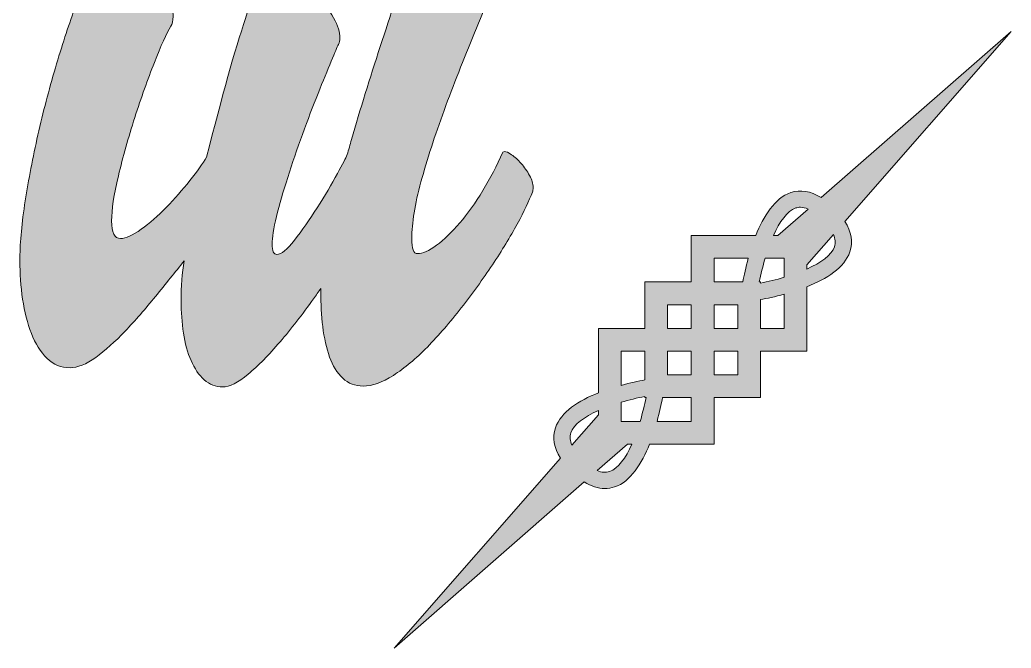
# Model space of a CAD drawing. Header units: inches. Extents: x 2 to 13, y -17.9 to -0.2.
# Drawn here: x 8.995 to 12.966, y -12.886 to -10.368 of the extents above; entities that cross this region are included whole.
import ezdxf

# ---------------------------------------------------------------- set-up
doc = ezdxf.new("R2010")
doc.units = ezdxf.units.IN
doc.header["$MEASUREMENT"] = 0
doc.layers.add('Layer 1', color=7, linetype='Continuous')

# ---------------------------------------------------------------- blocks, each defined once
blk = doc.blocks.new('block 2')
at = {"layer": 'Layer 1', "true_color": 0x020302}
h = blk.add_hatch(color=98, dxfattribs=at)
h.dxf.hatch_style = 2
edge = h.paths.add_edge_path()
edge.add_spline(control_points=[(10.6942, -10.7307), (10.7315, -10.6295), (10.772, -10.5261), (10.8157, -10.4205), (10.8594, -10.315), (10.8999, -10.2159), (10.9372, -10.1231), (10.9745, -10.0304), (11.0054, -9.9483), (11.03, -9.8769), (11.0545, -9.8055), (11.0668, -9.7517), (11.0668, -9.7154), (11.0668, -9.677), (11.055, -9.6408), (11.0316, -9.6067), (11.0081, -9.5726), (10.9783, -9.5433), (10.9421, -9.5187), (10.9058, -9.4942), (10.8642, -9.475), (10.8173, -9.4612), (10.7704, -9.4473), (10.7235, -9.4404), (10.6766, -9.4404), (10.6723, -9.4404), (10.667, -9.4441), (10.6606, -9.4516), (10.6542, -9.4591), (10.651, -9.4649), (10.651, -9.4692), (10.651, -9.4841), (10.6574, -9.5001), (10.6702, -9.5171), (10.683, -9.5342), (10.6894, -9.5598), (10.6894, -9.5939), (10.6851, -9.6429), (10.6707, -9.7133), (10.6462, -9.8049), (10.6217, -9.8966), (10.5913, -9.9995), (10.5551, -10.1135), (10.5188, -10.2276), (10.4799, -10.3481), (10.4384, -10.4749), (10.3968, -10.6018), (10.3584, -10.7259), (10.3233, -10.8474), (10.3173, -10.8679), (10.3118, -10.8879), (10.3062, -10.908), (10.3001, -10.9213), (10.2872, -10.9463), (10.2673, -10.9833), (10.2438, -11.0271), (10.2166, -11.0729), (10.1858, -11.1209), (10.1549, -11.1688), (10.1245, -11.212), (10.0946, -11.2504), (10.0648, -11.2887), (10.0413, -11.3079), (10.0243, -11.3079), (10.0115, -11.3079), (10.0051, -11.2941), (10.0051, -11.2664), (10.0051, -11.2408), (10.0109, -11.204), (10.0227, -11.156), (10.0344, -11.1081), (10.0493, -11.0559), (10.0675, -10.9993), (10.0855, -10.9429), (10.1053, -10.8853), (10.1266, -10.8267), (10.1479, -10.768), (10.1687, -10.7137), (10.189, -10.6636), (10.2092, -10.6135), (10.2268, -10.5703), (10.2417, -10.534), (10.2566, -10.4978), (10.2662, -10.4754), (10.2705, -10.4669), (10.2748, -10.4584), (10.2769, -10.4499), (10.2769, -10.4413), (10.2769, -10.4179), (10.2684, -10.3907), (10.2513, -10.3598), (10.2342, -10.3289), (10.2124, -10.3001), (10.1858, -10.2734), (10.1591, -10.2468), (10.1303, -10.2239), (10.0994, -10.2047), (10.0685, -10.1855), (10.0403, -10.1759), (10.0147, -10.1759), (9.9784, -10.1759), (9.9395, -10.2382), (9.898, -10.363), (9.8564, -10.4877), (9.8047, -10.6727), (9.7429, -10.9178), (9.7279, -10.9434), (9.7055, -10.9749), (9.6757, -11.0121), (9.6458, -11.0495), (9.6144, -11.0852), (9.5814, -11.1193), (9.5483, -11.1534), (9.5147, -11.1827), (9.4806, -11.2072), (9.4465, -11.2317), (9.4188, -11.244), (9.3975, -11.244), (9.374, -11.244), (9.3623, -11.2205), (9.3623, -11.1736), (9.3623, -11.1289), (9.3714, -11.0686), (9.3895, -10.9929), (9.4076, -10.9173), (9.4295, -10.8394), (9.4551, -10.7595), (9.4806, -10.6795), (9.5067, -10.606), (9.5334, -10.5388), (9.56, -10.4717), (9.5819, -10.4232), (9.599, -10.3933), (9.6054, -10.3848), (9.6086, -10.3721), (9.6086, -10.355), (9.6086, -10.3315), (9.6, -10.3054), (9.583, -10.2766), (9.5659, -10.2478), (9.5441, -10.2207), (9.5174, -10.1951), (9.4907, -10.1695), (9.4625, -10.1482), (9.4327, -10.1311), (9.4028, -10.1141), (9.3751, -10.1055), (9.3495, -10.1055), (9.3304, -10.1055), (9.3084, -10.1269), (9.284, -10.1695), (9.2594, -10.2122), (9.2344, -10.2686), (9.2088, -10.339), (9.1832, -10.4093), (9.1577, -10.4888), (9.1321, -10.5772), (9.1065, -10.6657), (9.0835, -10.7553), (9.0633, -10.8458), (9.043, -10.9365), (9.0266, -11.0244), (9.0138, -11.1097), (9.001, -11.195), (8.9946, -11.2696), (8.9946, -11.3335), (8.9946, -11.3847), (8.9983, -11.4358), (9.0058, -11.487), (9.0132, -11.5382), (9.025, -11.5841), (9.0409, -11.6245), (9.0569, -11.665), (9.0777, -11.6981), (9.1033, -11.7237), (9.1289, -11.7492), (9.1598, -11.762), (9.196, -11.762), (9.2259, -11.762), (9.26, -11.7482), (9.2984, -11.7205), (9.3367, -11.6928), (9.3762, -11.6576), (9.4167, -11.6149), (9.4572, -11.5723), (9.4977, -11.5259), (9.5382, -11.4758), (9.5787, -11.4258), (9.617, -11.3783), (9.6533, -11.3335), (9.6448, -11.3826), (9.6405, -11.4358), (9.6405, -11.4934), (9.6405, -11.5382), (9.6437, -11.5814), (9.6501, -11.6229), (9.6565, -11.6645), (9.6666, -11.7013), (9.6805, -11.7333), (9.6943, -11.7652), (9.7119, -11.7908), (9.7333, -11.81), (9.7546, -11.8292), (9.7791, -11.8388), (9.8068, -11.8388), (9.8345, -11.8388), (9.8686, -11.8217), (9.9092, -11.7876), (9.9496, -11.7535), (9.9923, -11.7104), (10.0371, -11.6581), (10.0818, -11.6059), (10.1266, -11.5483), (10.1714, -11.4854), (10.1813, -11.4715), (10.1909, -11.4578), (10.2004, -11.4441), (10.2003, -11.4488), (10.2001, -11.4537), (10.2001, -11.4582), (10.2001, -11.5052), (10.2028, -11.5515), (10.2081, -11.5973), (10.2135, -11.6432), (10.2225, -11.6837), (10.2353, -11.7189), (10.2481, -11.754), (10.2657, -11.7823), (10.2881, -11.8036), (10.3105, -11.8249), (10.3377, -11.8356), (10.3696, -11.8356), (10.4058, -11.8356), (10.4464, -11.8212), (10.4911, -11.7924), (10.5359, -11.7636), (10.5812, -11.7258), (10.6271, -11.6789), (10.6729, -11.632), (10.7182, -11.5798), (10.763, -11.5222), (10.8077, -11.4646), (10.8493, -11.4071), (10.8877, -11.3495), (10.926, -11.2919), (10.9591, -11.2376), (10.9868, -11.1864), (11.0145, -11.1352), (11.0348, -11.0926), (11.0476, -11.0585), (11.0497, -11.0543), (11.0508, -11.0479), (11.0508, -11.0393), (11.0508, -11.0244), (11.046, -11.0084), (11.0364, -10.9913), (11.0268, -10.9743), (11.0156, -10.9583), (11.0028, -10.9434), (10.99, -10.9285), (10.9772, -10.9167), (10.9644, -10.9082), (10.9516, -10.8997), (10.9421, -10.8954), (10.9356, -10.8954), (10.9356, -10.8954), (10.9292, -10.8986), (10.9292, -10.8986), (10.9058, -10.9519), (10.8791, -11.0031), (10.8493, -11.0521), (10.8194, -11.1012), (10.7885, -11.1443), (10.7566, -11.1816), (10.7246, -11.2189), (10.6937, -11.2488), (10.6638, -11.2712), (10.6339, -11.2935), (10.6084, -11.3047), (10.5871, -11.3047), (10.5721, -11.3047), (10.5647, -11.2845), (10.5647, -11.244), (10.5647, -11.1822), (10.5769, -11.1065), (10.6015, -11.0169), (10.6259, -10.9274), (10.6569, -10.832), (10.6942, -10.7307)], knot_values=[0, 0, 0, 0, 1, 1, 1, 2, 2, 2, 3, 3, 3, 4, 4, 4, 5, 5, 5, 6, 6, 6, 7, 7, 7, 8, 8, 8, 9, 9, 9, 10, 10, 10, 11, 11, 11, 12, 12, 12, 13, 13, 13, 14, 14, 14, 15, 15, 15, 16, 16, 16, 17, 17, 17, 18, 18, 18, 19, 19, 19, 20, 20, 20, 21, 21, 21, 22, 22, 22, 23, 23, 23, 24, 24, 24, 25, 25, 25, 26, 26, 26, 27, 27, 27, 28, 28, 28, 29, 29, 29, 30, 30, 30, 31, 31, 31, 32, 32, 32, 33, 33, 33, 34, 34, 34, 35, 35, 35, 36, 36, 36, 37, 37, 37, 38, 38, 38, 39, 39, 39, 40, 40, 40, 41, 41, 41, 42, 42, 42, 43, 43, 43, 44, 44, 44, 45, 45, 45, 46, 46, 46, 47, 47, 47, 48, 48, 48, 49, 49, 49, 50, 50, 50, 51, 51, 51, 52, 52, 52, 53, 53, 53, 54, 54, 54, 55, 55, 55, 56, 56, 56, 57, 57, 57, 58, 58, 58, 59, 59, 59, 60, 60, 60, 61, 61, 61, 62, 62, 62, 63, 63, 63, 64, 64, 64, 65, 65, 65, 66, 66, 66, 67, 67, 67, 68, 68, 68, 69, 69, 69, 70, 70, 70, 71, 71, 71, 72, 72, 72, 73, 73, 73, 74, 74, 74, 75, 75, 75, 76, 76, 76, 77, 77, 77, 78, 78, 78, 79, 79, 79, 80, 80, 80, 81, 81, 81, 82, 82, 82, 83, 83, 83, 84, 84, 84, 85, 85, 85, 86, 86, 86, 87, 87, 87, 88, 88, 88, 89, 89, 89, 90, 90, 90, 91, 91, 91, 92, 92, 92, 93, 93, 93, 94, 94, 94, 95, 95, 95, 96, 96, 96, 96], degree=3, periodic=1)
h = blk.add_hatch(color=98, dxfattribs=at)
h.dxf.hatch_style = 2
edge = h.paths.add_edge_path()
edge.add_spline(control_points=[(12.0824, -11.0602), (12.0187, -11.0815), (11.9736, -11.1543), (11.9427, -11.2321), (11.9427, -11.2321), (11.6844, -11.2321), (11.6844, -11.2321), (11.6844, -11.2321), (11.6844, -11.4183), (11.6844, -11.4183), (11.6844, -11.4183), (11.4982, -11.4183), (11.4982, -11.4183), (11.4982, -11.4183), (11.4982, -11.6045), (11.4982, -11.6045), (11.4982, -11.6045), (11.312, -11.6045), (11.312, -11.6045), (11.312, -11.6045), (11.312, -11.8627), (11.312, -11.8627), (11.2342, -11.8937), (11.1615, -11.9387), (11.1402, -12.0025), (11.127, -12.0417), (11.1339, -12.0826), (11.1602, -12.1244), (11.1602, -12.1244), (10.4941, -12.8858), (10.4941, -12.8858), (10.4941, -12.8858), (11.2554, -12.2196), (11.2554, -12.2196), (11.2834, -12.2372), (11.3109, -12.2462), (11.3378, -12.2462), (11.3512, -12.2462), (11.3643, -12.244), (11.3773, -12.2396), (11.4411, -12.2183), (11.4861, -12.1456), (11.5171, -12.0678), (11.5171, -12.0678), (11.7753, -12.0678), (11.7753, -12.0678), (11.7753, -12.0678), (11.7753, -11.8816), (11.7753, -11.8816), (11.7753, -11.8816), (11.9615, -11.8816), (11.9615, -11.8816), (11.9615, -11.8816), (11.9615, -11.6954), (11.9615, -11.6954), (11.9615, -11.6954), (12.1477, -11.6954), (12.1477, -11.6954), (12.1477, -11.6954), (12.1477, -11.4371), (12.1477, -11.4371), (12.2256, -11.4062), (12.2983, -11.3611), (12.3196, -11.2974), (12.3327, -11.2581), (12.3259, -11.2173), (12.2995, -11.1755), (12.2995, -11.1755), (12.9657, -10.4141), (12.9657, -10.4141), (12.9657, -10.4141), (12.2043, -11.0803), (12.2043, -11.0803), (12.1625, -11.0539), (12.1217, -11.0471), (12.0824, -11.0602)], knot_values=[0, 0, 0, 0, 1, 1, 1, 2, 2, 2, 3, 3, 3, 4, 4, 4, 5, 5, 5, 6, 6, 6, 7, 7, 7, 8, 8, 8, 9, 9, 9, 10, 10, 10, 11, 11, 11, 12, 12, 12, 13, 13, 13, 14, 14, 14, 15, 15, 15, 16, 16, 16, 17, 17, 17, 18, 18, 18, 19, 19, 19, 20, 20, 20, 21, 21, 21, 22, 22, 22, 23, 23, 23, 24, 24, 24, 25, 25, 25, 25], degree=3, periodic=1)
edge = h.paths.add_edge_path()
edge.add_spline(control_points=[(11.403, -11.6954), (11.403, -11.6954), (11.4982, -11.6954), (11.4982, -11.6954), (11.4982, -11.6954), (11.4982, -11.8108), (11.4982, -11.8108), (11.4732, -11.8154), (11.4397, -11.8226), (11.403, -11.8327), (11.403, -11.8327), (11.403, -11.6954), (11.403, -11.6954)], knot_values=[0, 0, 0, 0, 1, 1, 1, 2, 2, 2, 3, 3, 3, 4, 4, 4, 4], degree=3, periodic=1)
edge = h.paths.add_edge_path()
edge.add_spline(control_points=[(11.2058, -12.0723), (11.1982, -12.0545), (11.1968, -12.038), (11.2018, -12.0231), (11.2134, -11.9884), (11.2568, -11.9581), (11.312, -11.9335), (11.312, -11.9335), (11.312, -11.9509), (11.312, -11.9509), (11.312, -11.9509), (11.2058, -12.0723), (11.2058, -12.0723)], knot_values=[0, 0, 0, 0, 1, 1, 1, 2, 2, 2, 3, 3, 3, 4, 4, 4, 4], degree=3, periodic=1)
edge = h.paths.add_edge_path()
edge.add_spline(control_points=[(11.3567, -12.178), (11.3418, -12.183), (11.3253, -12.1816), (11.3076, -12.174), (11.3076, -12.174), (11.4289, -12.0678), (11.4289, -12.0678), (11.4289, -12.0678), (11.4463, -12.0678), (11.4463, -12.0678), (11.4217, -12.123), (11.3914, -12.1664), (11.3567, -12.178)], knot_values=[0, 0, 0, 0, 1, 1, 1, 2, 2, 2, 3, 3, 3, 4, 4, 4, 4], degree=3, periodic=1)
edge = h.paths.add_edge_path()
edge.add_spline(control_points=[(11.4794, -11.9768), (11.4794, -11.9768), (11.403, -11.9768), (11.403, -11.9768), (11.403, -11.9768), (11.403, -11.9004), (11.403, -11.9004), (11.4352, -11.8908), (11.4679, -11.8829), (11.4982, -11.8769), (11.4982, -11.8769), (11.4982, -11.8816), (11.4982, -11.8816), (11.4982, -11.8816), (11.5029, -11.8816), (11.5029, -11.8816), (11.4969, -11.9119), (11.489, -11.9446), (11.4794, -11.9768)], knot_values=[0, 0, 0, 0, 1, 1, 1, 2, 2, 2, 3, 3, 3, 4, 4, 4, 5, 5, 5, 6, 6, 6, 6], degree=3, periodic=1)
edge = h.paths.add_edge_path()
edge.add_spline(control_points=[(11.6844, -11.9768), (11.6844, -11.9768), (11.5471, -11.9768), (11.5471, -11.9768), (11.5572, -11.9401), (11.5644, -11.9066), (11.569, -11.8816), (11.569, -11.8816), (11.6844, -11.8816), (11.6844, -11.8816), (11.6844, -11.8816), (11.6844, -11.9768), (11.6844, -11.9768)], knot_values=[0, 0, 0, 0, 1, 1, 1, 2, 2, 2, 3, 3, 3, 4, 4, 4, 4], degree=3, periodic=1)
h.paths.add_polyline_path([(11.6844, -11.7906), (11.5892, -11.7906), (11.5892, -11.6954), (11.6844, -11.6954)])
h.paths.add_polyline_path([(11.6844, -11.6045), (11.5892, -11.6045), (11.5892, -11.5092), (11.6844, -11.5092)])
h.paths.add_polyline_path([(11.8706, -11.7906), (11.7753, -11.7906), (11.7753, -11.6954), (11.8706, -11.6954)])
h.paths.add_polyline_path([(11.8706, -11.6045), (11.7753, -11.6045), (11.7753, -11.5092), (11.8706, -11.5092)])
edge = h.paths.add_edge_path()
edge.add_spline(control_points=[(11.8907, -11.4183), (11.8907, -11.4183), (11.7753, -11.4183), (11.7753, -11.4183), (11.7753, -11.4183), (11.7753, -11.3231), (11.7753, -11.3231), (11.7753, -11.3231), (11.9126, -11.3231), (11.9126, -11.3231), (11.9025, -11.3598), (11.8954, -11.3933), (11.8907, -11.4183)], knot_values=[0, 0, 0, 0, 1, 1, 1, 2, 2, 2, 3, 3, 3, 4, 4, 4, 4], degree=3, periodic=1)
edge = h.paths.add_edge_path()
edge.add_spline(control_points=[(12.0567, -11.6045), (12.0567, -11.6045), (11.9615, -11.6045), (11.9615, -11.6045), (11.9615, -11.6045), (11.9615, -11.4891), (11.9615, -11.4891), (11.9865, -11.4844), (12.02, -11.4773), (12.0567, -11.4672), (12.0567, -11.4672), (12.0567, -11.6045), (12.0567, -11.6045)], knot_values=[0, 0, 0, 0, 1, 1, 1, 2, 2, 2, 3, 3, 3, 4, 4, 4, 4], degree=3, periodic=1)
edge = h.paths.add_edge_path()
edge.add_spline(control_points=[(12.0567, -11.3994), (12.0245, -11.4091), (11.9918, -11.417), (11.9615, -11.423), (11.9615, -11.423), (11.9615, -11.4183), (11.9615, -11.4183), (11.9615, -11.4183), (11.9568, -11.4183), (11.9568, -11.4183), (11.9628, -11.388), (11.9707, -11.3553), (11.9804, -11.3231), (11.9804, -11.3231), (12.0567, -11.3231), (12.0567, -11.3231), (12.0567, -11.3231), (12.0567, -11.3994), (12.0567, -11.3994)], knot_values=[0, 0, 0, 0, 1, 1, 1, 2, 2, 2, 3, 3, 3, 4, 4, 4, 5, 5, 5, 6, 6, 6, 6], degree=3, periodic=1)
edge = h.paths.add_edge_path()
edge.add_spline(control_points=[(12.0308, -11.2321), (12.0308, -11.2321), (12.0134, -11.2321), (12.0134, -11.2321), (12.0381, -11.1769), (12.0683, -11.1334), (12.103, -11.1218), (12.1089, -11.1199), (12.115, -11.1189), (12.1214, -11.1189), (12.1311, -11.1189), (12.1414, -11.1212), (12.1522, -11.1259), (12.1522, -11.1259), (12.0308, -11.2321), (12.0308, -11.2321)], knot_values=[0, 0, 0, 0, 1, 1, 1, 2, 2, 2, 3, 3, 3, 4, 4, 4, 5, 5, 5, 5], degree=3, periodic=1)
edge = h.paths.add_edge_path()
edge.add_spline(control_points=[(12.258, -11.2768), (12.2464, -11.3115), (12.2029, -11.3417), (12.1477, -11.3664), (12.1477, -11.3664), (12.1477, -11.349), (12.1477, -11.349), (12.1477, -11.349), (12.2539, -11.2276), (12.2539, -11.2276), (12.2615, -11.2454), (12.2629, -11.2618), (12.258, -11.2768)], knot_values=[0, 0, 0, 0, 1, 1, 1, 2, 2, 2, 3, 3, 3, 4, 4, 4, 4], degree=3, periodic=1)
at = {"layer": 'Layer 1', "lineweight": 0}
for points in [[(11.6844, -11.6045), (11.5892, -11.6045), (11.5892, -11.5092), (11.6844, -11.5092), (11.6844, -11.6045)], [(11.8706, -11.6045), (11.7753, -11.6045), (11.7753, -11.5092), (11.8706, -11.5092), (11.8706, -11.6045)], [(11.6844, -11.7906), (11.5892, -11.7906), (11.5892, -11.6954), (11.6844, -11.6954), (11.6844, -11.7906)], [(11.8706, -11.7906), (11.7753, -11.7906), (11.7753, -11.6954), (11.8706, -11.6954), (11.8706, -11.7906)]]:
    blk.add_lwpolyline(points, dxfattribs=at)
for points, knots in [([(10.6942, -10.7307), (10.7315, -10.6295), (10.772, -10.5261), (10.8157, -10.4205), (10.8594, -10.315), (10.8999, -10.2159), (10.9372, -10.1231), (10.9745, -10.0304), (11.0054, -9.9483), (11.03, -9.8769), (11.0545, -9.8055), (11.0668, -9.7517), (11.0668, -9.7154), (11.0668, -9.677), (11.055, -9.6408), (11.0316, -9.6067), (11.0081, -9.5726), (10.9783, -9.5433), (10.9421, -9.5187), (10.9058, -9.4942), (10.8642, -9.475), (10.8173, -9.4612), (10.7704, -9.4473), (10.7235, -9.4404), (10.6766, -9.4404), (10.6723, -9.4404), (10.667, -9.4441), (10.6606, -9.4516), (10.6542, -9.4591), (10.651, -9.4649), (10.651, -9.4692), (10.651, -9.4841), (10.6574, -9.5001), (10.6702, -9.5171), (10.683, -9.5342), (10.6894, -9.5598), (10.6894, -9.5939), (10.6851, -9.6429), (10.6707, -9.7133), (10.6462, -9.8049), (10.6217, -9.8966), (10.5913, -9.9995), (10.5551, -10.1135), (10.5188, -10.2276), (10.4799, -10.3481), (10.4384, -10.4749), (10.3968, -10.6018), (10.3584, -10.7259), (10.3233, -10.8474), (10.3173, -10.8679), (10.3118, -10.8879), (10.3062, -10.908), (10.3001, -10.9213), (10.2872, -10.9463), (10.2673, -10.9833), (10.2438, -11.0271), (10.2166, -11.0729), (10.1858, -11.1209), (10.1549, -11.1688), (10.1245, -11.212), (10.0946, -11.2504), (10.0648, -11.2887), (10.0413, -11.3079), (10.0243, -11.3079), (10.0115, -11.3079), (10.0051, -11.2941), (10.0051, -11.2664), (10.0051, -11.2408), (10.0109, -11.204), (10.0227, -11.156), (10.0344, -11.1081), (10.0493, -11.0559), (10.0675, -10.9993), (10.0855, -10.9429), (10.1053, -10.8853), (10.1266, -10.8267), (10.1479, -10.768), (10.1687, -10.7137), (10.189, -10.6636), (10.2092, -10.6135), (10.2268, -10.5703), (10.2417, -10.534), (10.2566, -10.4978), (10.2662, -10.4754), (10.2705, -10.4669), (10.2748, -10.4584), (10.2769, -10.4499), (10.2769, -10.4413), (10.2769, -10.4179), (10.2684, -10.3907), (10.2513, -10.3598), (10.2342, -10.3289), (10.2124, -10.3001), (10.1858, -10.2734), (10.1591, -10.2468), (10.1303, -10.2239), (10.0994, -10.2047), (10.0685, -10.1855), (10.0403, -10.1759), (10.0147, -10.1759), (9.9784, -10.1759), (9.9395, -10.2382), (9.898, -10.363), (9.8564, -10.4877), (9.8047, -10.6727), (9.7429, -10.9178), (9.7279, -10.9434), (9.7055, -10.9749), (9.6757, -11.0121), (9.6458, -11.0495), (9.6144, -11.0852), (9.5814, -11.1193), (9.5483, -11.1534), (9.5147, -11.1827), (9.4806, -11.2072), (9.4465, -11.2317), (9.4188, -11.244), (9.3975, -11.244), (9.374, -11.244), (9.3623, -11.2205), (9.3623, -11.1736), (9.3623, -11.1289), (9.3714, -11.0686), (9.3895, -10.9929), (9.4076, -10.9173), (9.4295, -10.8394), (9.4551, -10.7595), (9.4806, -10.6795), (9.5067, -10.606), (9.5334, -10.5388), (9.56, -10.4717), (9.5819, -10.4232), (9.599, -10.3933), (9.6054, -10.3848), (9.6086, -10.3721), (9.6086, -10.355), (9.6086, -10.3315), (9.6, -10.3054), (9.583, -10.2766), (9.5659, -10.2478), (9.5441, -10.2207), (9.5174, -10.1951), (9.4907, -10.1695), (9.4625, -10.1482), (9.4327, -10.1311), (9.4028, -10.1141), (9.3751, -10.1055), (9.3495, -10.1055), (9.3304, -10.1055), (9.3084, -10.1269), (9.284, -10.1695), (9.2594, -10.2122), (9.2344, -10.2686), (9.2088, -10.339), (9.1832, -10.4093), (9.1577, -10.4888), (9.1321, -10.5772), (9.1065, -10.6657), (9.0835, -10.7553), (9.0633, -10.8458), (9.043, -10.9365), (9.0266, -11.0244), (9.0138, -11.1097), (9.001, -11.195), (8.9946, -11.2696), (8.9946, -11.3335), (8.9946, -11.3847), (8.9983, -11.4358), (9.0058, -11.487), (9.0132, -11.5382), (9.025, -11.5841), (9.0409, -11.6245), (9.0569, -11.665), (9.0777, -11.6981), (9.1033, -11.7237), (9.1289, -11.7492), (9.1598, -11.762), (9.196, -11.762), (9.2259, -11.762), (9.26, -11.7482), (9.2984, -11.7205), (9.3367, -11.6928), (9.3762, -11.6576), (9.4167, -11.6149), (9.4572, -11.5723), (9.4977, -11.5259), (9.5382, -11.4758), (9.5787, -11.4258), (9.617, -11.3783), (9.6533, -11.3335), (9.6448, -11.3826), (9.6405, -11.4358), (9.6405, -11.4934), (9.6405, -11.5382), (9.6437, -11.5814), (9.6501, -11.6229), (9.6565, -11.6645), (9.6666, -11.7013), (9.6805, -11.7333), (9.6943, -11.7652), (9.7119, -11.7908), (9.7333, -11.81), (9.7546, -11.8292), (9.7791, -11.8388), (9.8068, -11.8388), (9.8345, -11.8388), (9.8686, -11.8217), (9.9092, -11.7876), (9.9496, -11.7535), (9.9923, -11.7104), (10.0371, -11.6581), (10.0818, -11.6059), (10.1266, -11.5483), (10.1714, -11.4854), (10.1813, -11.4715), (10.1909, -11.4578), (10.2004, -11.4441), (10.2003, -11.4488), (10.2001, -11.4537), (10.2001, -11.4582), (10.2001, -11.5052), (10.2028, -11.5515), (10.2081, -11.5973), (10.2135, -11.6432), (10.2225, -11.6837), (10.2353, -11.7189), (10.2481, -11.754), (10.2657, -11.7823), (10.2881, -11.8036), (10.3105, -11.8249), (10.3377, -11.8356), (10.3696, -11.8356), (10.4058, -11.8356), (10.4464, -11.8212), (10.4911, -11.7924), (10.5359, -11.7636), (10.5812, -11.7258), (10.6271, -11.6789), (10.6729, -11.632), (10.7182, -11.5798), (10.763, -11.5222), (10.8077, -11.4646), (10.8493, -11.4071), (10.8877, -11.3495), (10.926, -11.2919), (10.9591, -11.2376), (10.9868, -11.1864), (11.0145, -11.1352), (11.0348, -11.0926), (11.0476, -11.0585), (11.0497, -11.0543), (11.0508, -11.0479), (11.0508, -11.0393), (11.0508, -11.0244), (11.046, -11.0084), (11.0364, -10.9913), (11.0268, -10.9743), (11.0156, -10.9583), (11.0028, -10.9434), (10.99, -10.9285), (10.9772, -10.9167), (10.9644, -10.9082), (10.9516, -10.8997), (10.9421, -10.8954), (10.9356, -10.8954), (10.9356, -10.8954), (10.9292, -10.8986), (10.9292, -10.8986), (10.9058, -10.9519), (10.8791, -11.0031), (10.8493, -11.0521), (10.8194, -11.1012), (10.7885, -11.1443), (10.7566, -11.1816), (10.7246, -11.2189), (10.6937, -11.2488), (10.6638, -11.2712), (10.6339, -11.2935), (10.6084, -11.3047), (10.5871, -11.3047), (10.5721, -11.3047), (10.5647, -11.2845), (10.5647, -11.244), (10.5647, -11.1822), (10.5769, -11.1065), (10.6015, -11.0169), (10.6259, -10.9274), (10.6569, -10.832), (10.6942, -10.7307)], [0, 0, 0, 0, 1, 1, 1, 2, 2, 2, 3, 3, 3, 4, 4, 4, 5, 5, 5, 6, 6, 6, 7, 7, 7, 8, 8, 8, 9, 9, 9, 10, 10, 10, 11, 11, 11, 12, 12, 12, 13, 13, 13, 14, 14, 14, 15, 15, 15, 16, 16, 16, 17, 17, 17, 18, 18, 18, 19, 19, 19, 20, 20, 20, 21, 21, 21, 22, 22, 22, 23, 23, 23, 24, 24, 24, 25, 25, 25, 26, 26, 26, 27, 27, 27, 28, 28, 28, 29, 29, 29, 30, 30, 30, 31, 31, 31, 32, 32, 32, 33, 33, 33, 34, 34, 34, 35, 35, 35, 36, 36, 36, 37, 37, 37, 38, 38, 38, 39, 39, 39, 40, 40, 40, 41, 41, 41, 42, 42, 42, 43, 43, 43, 44, 44, 44, 45, 45, 45, 46, 46, 46, 47, 47, 47, 48, 48, 48, 49, 49, 49, 50, 50, 50, 51, 51, 51, 52, 52, 52, 53, 53, 53, 54, 54, 54, 55, 55, 55, 56, 56, 56, 57, 57, 57, 58, 58, 58, 59, 59, 59, 60, 60, 60, 61, 61, 61, 62, 62, 62, 63, 63, 63, 64, 64, 64, 65, 65, 65, 66, 66, 66, 67, 67, 67, 68, 68, 68, 69, 69, 69, 70, 70, 70, 71, 71, 71, 72, 72, 72, 73, 73, 73, 74, 74, 74, 75, 75, 75, 76, 76, 76, 77, 77, 77, 78, 78, 78, 79, 79, 79, 80, 80, 80, 81, 81, 81, 82, 82, 82, 83, 83, 83, 84, 84, 84, 85, 85, 85, 86, 86, 86, 87, 87, 87, 88, 88, 88, 89, 89, 89, 90, 90, 90, 91, 91, 91, 92, 92, 92, 93, 93, 93, 94, 94, 94, 95, 95, 95, 96, 96, 96, 96]), ([(12.0824, -11.0602), (12.0187, -11.0815), (11.9736, -11.1543), (11.9427, -11.2321), (11.9427, -11.2321), (11.6844, -11.2321), (11.6844, -11.2321), (11.6844, -11.2321), (11.6844, -11.4183), (11.6844, -11.4183), (11.6844, -11.4183), (11.4982, -11.4183), (11.4982, -11.4183), (11.4982, -11.4183), (11.4982, -11.6045), (11.4982, -11.6045), (11.4982, -11.6045), (11.312, -11.6045), (11.312, -11.6045), (11.312, -11.6045), (11.312, -11.8627), (11.312, -11.8627), (11.2342, -11.8937), (11.1615, -11.9387), (11.1402, -12.0025), (11.127, -12.0417), (11.1339, -12.0826), (11.1602, -12.1244), (11.1602, -12.1244), (10.4941, -12.8858), (10.4941, -12.8858), (10.4941, -12.8858), (11.2554, -12.2196), (11.2554, -12.2196), (11.2834, -12.2372), (11.3109, -12.2462), (11.3378, -12.2462), (11.3512, -12.2462), (11.3643, -12.244), (11.3773, -12.2396), (11.4411, -12.2183), (11.4861, -12.1456), (11.5171, -12.0678), (11.5171, -12.0678), (11.7753, -12.0678), (11.7753, -12.0678), (11.7753, -12.0678), (11.7753, -11.8816), (11.7753, -11.8816), (11.7753, -11.8816), (11.9615, -11.8816), (11.9615, -11.8816), (11.9615, -11.8816), (11.9615, -11.6954), (11.9615, -11.6954), (11.9615, -11.6954), (12.1477, -11.6954), (12.1477, -11.6954), (12.1477, -11.6954), (12.1477, -11.4371), (12.1477, -11.4371), (12.2256, -11.4062), (12.2983, -11.3611), (12.3196, -11.2974), (12.3327, -11.2581), (12.3259, -11.2173), (12.2995, -11.1755), (12.2995, -11.1755), (12.9657, -10.4141), (12.9657, -10.4141), (12.9657, -10.4141), (12.2043, -11.0803), (12.2043, -11.0803), (12.1625, -11.0539), (12.1217, -11.0471), (12.0824, -11.0602)], [0, 0, 0, 0, 1, 1, 1, 2, 2, 2, 3, 3, 3, 4, 4, 4, 5, 5, 5, 6, 6, 6, 7, 7, 7, 8, 8, 8, 9, 9, 9, 10, 10, 10, 11, 11, 11, 12, 12, 12, 13, 13, 13, 14, 14, 14, 15, 15, 15, 16, 16, 16, 17, 17, 17, 18, 18, 18, 19, 19, 19, 20, 20, 20, 21, 21, 21, 22, 22, 22, 23, 23, 23, 24, 24, 24, 25, 25, 25, 25]), ([(12.0308, -11.2321), (12.0308, -11.2321), (12.0134, -11.2321), (12.0134, -11.2321), (12.0381, -11.1769), (12.0683, -11.1334), (12.103, -11.1218), (12.1089, -11.1199), (12.115, -11.1189), (12.1214, -11.1189), (12.1311, -11.1189), (12.1414, -11.1212), (12.1522, -11.1259), (12.1522, -11.1259), (12.0308, -11.2321), (12.0308, -11.2321)], [0, 0, 0, 0, 1, 1, 1, 2, 2, 2, 3, 3, 3, 4, 4, 4, 5, 5, 5, 5]), ([(12.258, -11.2768), (12.2464, -11.3115), (12.2029, -11.3417), (12.1477, -11.3664), (12.1477, -11.3664), (12.1477, -11.349), (12.1477, -11.349), (12.1477, -11.349), (12.2539, -11.2276), (12.2539, -11.2276), (12.2615, -11.2454), (12.2629, -11.2618), (12.258, -11.2768)], [0, 0, 0, 0, 1, 1, 1, 2, 2, 2, 3, 3, 3, 4, 4, 4, 4]), ([(11.8907, -11.4183), (11.8907, -11.4183), (11.7753, -11.4183), (11.7753, -11.4183), (11.7753, -11.4183), (11.7753, -11.3231), (11.7753, -11.3231), (11.7753, -11.3231), (11.9126, -11.3231), (11.9126, -11.3231), (11.9025, -11.3598), (11.8954, -11.3933), (11.8907, -11.4183)], [0, 0, 0, 0, 1, 1, 1, 2, 2, 2, 3, 3, 3, 4, 4, 4, 4]), ([(12.0567, -11.3994), (12.0245, -11.4091), (11.9918, -11.417), (11.9615, -11.423), (11.9615, -11.423), (11.9615, -11.4183), (11.9615, -11.4183), (11.9615, -11.4183), (11.9568, -11.4183), (11.9568, -11.4183), (11.9628, -11.388), (11.9707, -11.3553), (11.9804, -11.3231), (11.9804, -11.3231), (12.0567, -11.3231), (12.0567, -11.3231), (12.0567, -11.3231), (12.0567, -11.3994), (12.0567, -11.3994)], [0, 0, 0, 0, 1, 1, 1, 2, 2, 2, 3, 3, 3, 4, 4, 4, 5, 5, 5, 6, 6, 6, 6]), ([(12.0567, -11.6045), (12.0567, -11.6045), (11.9615, -11.6045), (11.9615, -11.6045), (11.9615, -11.6045), (11.9615, -11.4891), (11.9615, -11.4891), (11.9865, -11.4844), (12.02, -11.4773), (12.0567, -11.4672), (12.0567, -11.4672), (12.0567, -11.6045), (12.0567, -11.6045)], [0, 0, 0, 0, 1, 1, 1, 2, 2, 2, 3, 3, 3, 4, 4, 4, 4]), ([(11.403, -11.6954), (11.403, -11.6954), (11.4982, -11.6954), (11.4982, -11.6954), (11.4982, -11.6954), (11.4982, -11.8108), (11.4982, -11.8108), (11.4732, -11.8154), (11.4397, -11.8226), (11.403, -11.8327), (11.403, -11.8327), (11.403, -11.6954), (11.403, -11.6954)], [0, 0, 0, 0, 1, 1, 1, 2, 2, 2, 3, 3, 3, 4, 4, 4, 4]), ([(11.4794, -11.9768), (11.4794, -11.9768), (11.403, -11.9768), (11.403, -11.9768), (11.403, -11.9768), (11.403, -11.9004), (11.403, -11.9004), (11.4352, -11.8908), (11.4679, -11.8829), (11.4982, -11.8769), (11.4982, -11.8769), (11.4982, -11.8816), (11.4982, -11.8816), (11.4982, -11.8816), (11.5029, -11.8816), (11.5029, -11.8816), (11.4969, -11.9119), (11.489, -11.9446), (11.4794, -11.9768)], [0, 0, 0, 0, 1, 1, 1, 2, 2, 2, 3, 3, 3, 4, 4, 4, 5, 5, 5, 6, 6, 6, 6]), ([(11.6844, -11.9768), (11.6844, -11.9768), (11.5471, -11.9768), (11.5471, -11.9768), (11.5572, -11.9401), (11.5644, -11.9066), (11.569, -11.8816), (11.569, -11.8816), (11.6844, -11.8816), (11.6844, -11.8816), (11.6844, -11.8816), (11.6844, -11.9768), (11.6844, -11.9768)], [0, 0, 0, 0, 1, 1, 1, 2, 2, 2, 3, 3, 3, 4, 4, 4, 4]), ([(11.2058, -12.0723), (11.1982, -12.0545), (11.1968, -12.038), (11.2018, -12.0231), (11.2134, -11.9884), (11.2568, -11.9581), (11.312, -11.9335), (11.312, -11.9335), (11.312, -11.9509), (11.312, -11.9509), (11.312, -11.9509), (11.2058, -12.0723), (11.2058, -12.0723)], [0, 0, 0, 0, 1, 1, 1, 2, 2, 2, 3, 3, 3, 4, 4, 4, 4]), ([(11.3567, -12.178), (11.3418, -12.183), (11.3253, -12.1816), (11.3076, -12.174), (11.3076, -12.174), (11.4289, -12.0678), (11.4289, -12.0678), (11.4289, -12.0678), (11.4463, -12.0678), (11.4463, -12.0678), (11.4217, -12.123), (11.3914, -12.1664), (11.3567, -12.178)], [0, 0, 0, 0, 1, 1, 1, 2, 2, 2, 3, 3, 3, 4, 4, 4, 4])]:
    blk.add_open_spline(points, degree=3, knots=knots, dxfattribs=at)

msp = doc.modelspace()

# ---------------------------------------------------------------- block references
at = {"layer": 'Layer 1'}
msp.add_blockref('block 2', (0, 0), dxfattribs=at)

doc.saveas('drawing.dxf')
